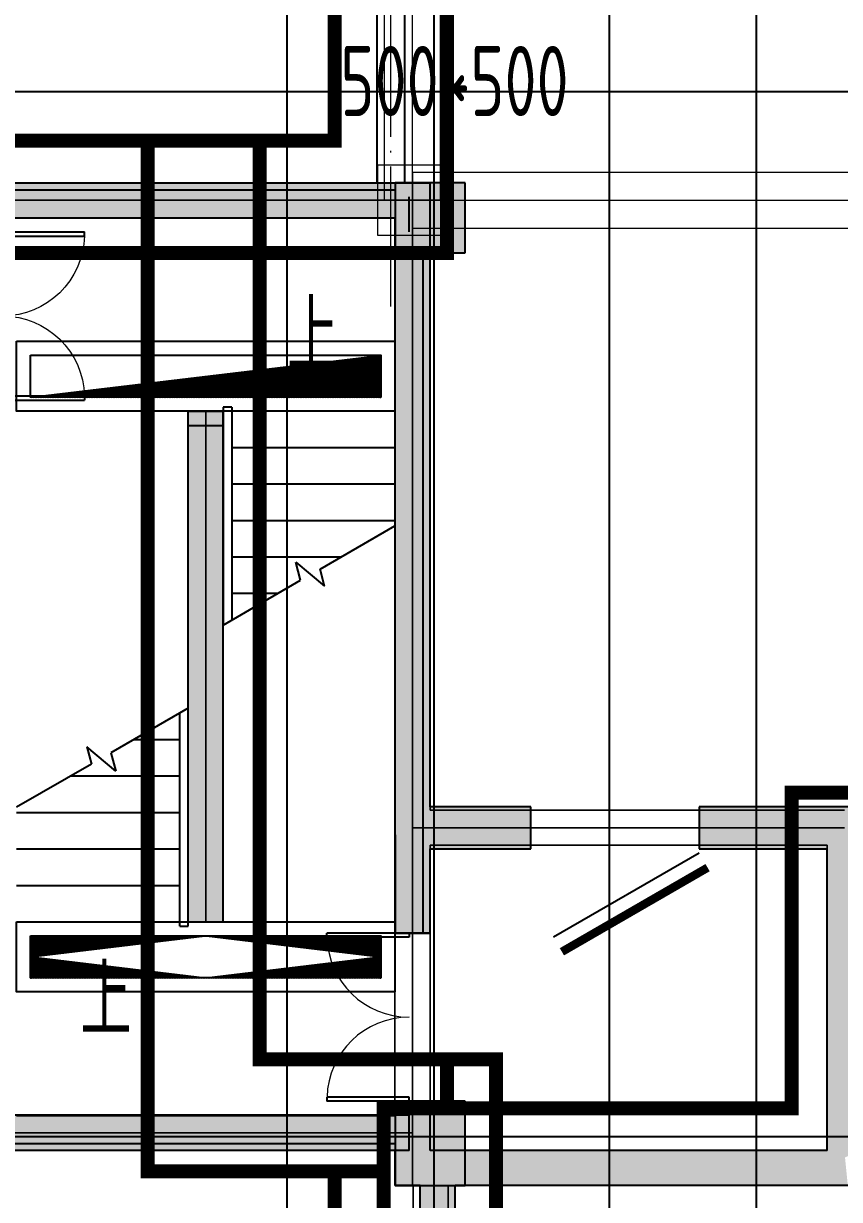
# Model space of a CAD drawing. Extents: x 369444 to 684549, y -549309 to 575337.
# Drawn here: x 535245 to 541065, y 454807 to 463192 of the extents above; entities that cross this region are included whole.
import ezdxf

# ---------------------------------------------------------------- set-up
doc = ezdxf.new("R2010")
doc.units = 0
doc.header["$LTSCALE"] = 1000
doc.header["$MEASUREMENT"] = 0
for name, pattern in [('__DASH', [0.35, 0.25, -0.1]), ('DASH', [0.35, 0.25, -0.1]), ('DOTE', [2.4200000000000004, 2, -0.2, 0.02, -0.2])]:
    doc.linetypes.add(name, pattern=pattern)
for name, color, linetype, lineweight, true_color in [('-1-0-1', 7, 'Continuous', 0, 0xc0c0c0), ('-1-1-2', 7, 'Continuous', 0, 0xc0c0c0), ('-2-0-1', 1, 'Continuous', 0, 0xff0000), ('-2-1-2', 9, 'Continuous', 0, 0x808080), ('1-6-1', 7, 'Continuous', 0, 0x55ff55), ('1-6-2', 7, 'Continuous', 0, 0x55ff55), ('11-6-1', 2, 'Continuous', 0, 0xffff00), ('11-6-2', 2, 'Continuous', 0, 0xffff00), ('11-6-5', 2, 'Continuous', 0, 0xffff00), ('12-6-1', 4, 'Continuous', 0, 0x00ffff), ('12-6-2', 4, 'Continuous', 0, 0x00ffff)]:
    doc.layers.add(name, color=color, linetype=linetype, lineweight=lineweight, true_color=true_color)
for name, color, linetype in [('1-标高箭头', 3, 'Continuous'), ('A-WALL-HATCH', 8, 'Continuous'), ('COLUMN', 9, 'Continuous'), ('DOTE', 1, 'Continuous'), ('PUB_HATCH', 8, 'Continuous'), ('STAIR', 2, 'Continuous'), ('WALL', 9, 'Continuous'), ('WINDOW', 4, 'Continuous'), ('填充', 8, 'Continuous'), ('排水', 61, 'Continuous'), ('防火分区线', 7, 'Continuous')]:
    doc.layers.add(name, color=color, linetype=linetype)
doc.layers.add('DOTE2', color=122, linetype='DOTE', lineweight=9)
doc.styles.add('_TCH_DIM', font='SIMPLEX', dxfattribs={"bigfont": 'GBCBIG'})
doc.styles.add('yjkcad', font='yjkeng.shx', dxfattribs={"width": 0.7, "height": 250, "bigfont": 'yjkchn.shx'})

# ---------------------------------------------------------------- blocks, each defined once
blk = doc.blocks.new('$DorLib2D$00000002')
for p, q in [((-0.5, -5.684341886080802e-17), (-0.5000000000000007, 0.4875)), ((-0.4750000000000007, 0.4875), (-0.5000000000000007, 0.4875)), ((-0.475, -2.842170943040401e-17), (-0.4750000000000007, 0.4875)), ((0.475, -2.842170943040401e-17), (0.4750000000000007, 0.4875)), ((0.4750000000000007, 0.4875), (0.5000000000000007, 0.4875)), ((0.5, -5.684341886080802e-17), (0.5000000000000007, 0.4875)), ((-0.5, -5.684341886080802e-17), (-0.475, -2.842170943040401e-17)), ((0.5, -5.684341886080802e-17), (0.475, -2.842170943040401e-17))]:
    blk.add_line(p, q)
at = {"lineweight": 13}
for centre, start, end in [((-0.4875, -4.263256414560601e-17), 0, 88.53071641864632), ((0.4875, -4.263256414560601e-17), 91.4692835813537, 180)]:
    blk.add_arc(centre, 0.4875, start, end, dxfattribs=at)
blk = doc.blocks.new('$DorLib2D$00000191')
at = {"layer": 'WINDOW', "color": 0}
blk.add_line((-0.5000000000157989, 0.1499999999964565), (0.3660254037903883, 0.6500000000090793), dxfattribs=at)
at = {"layer": 'WINDOW', "color": 0, "const_width": 0.05}
blk.add_lwpolyline([(-0.5500000000157925, 0.2366025403748857), (0.3160254037905226, 0.7366025403875369)], dxfattribs=at)

msp = doc.modelspace()

# ---------------------------------------------------------------- hatches: boundary and pattern name
at = {"layer": 'A-WALL-HATCH'}
for points in [[(537894.6195459347, 461556.9731144595), (538394.6195459347, 461556.9731144595), (538394.6195459347, 462056.9731144595), (537894.6195459347, 462056.9731144595)], [(537894.6195459347, 454906.9731545139), (538394.6195459347, 454906.9731545139), (538394.6195459347, 455506.86826226), (537894.6195459347, 455506.86826226)]]:
    msp.add_hatch(color=256, dxfattribs=at).paths.add_polyline_path(points)
at = {"layer": 'PUB_HATCH'}
for points in [[(528994.6160211544, 461806.9778027225), (537894.6175699215, 461806.9778027225), (538144.6175699215, 462056.9778027225), (528994.6160211544, 462056.9778027225)], [(538094.6175699215, 457446.9778027225), (538144.6175699215, 457606.9778027225), (538144.6175699215, 462056.9778027225), (537894.6175699215, 461806.9778027225), (537894.6175699215, 457406.9778031993)], [(536669.6175699215, 456786.9778031993), (536669.6175699215, 460426.8729839015), (536419.6175699215, 460426.8729839015), (536419.6175699215, 456786.9778031993)], [(538144.6175699215, 457306.9778027225), (538864.4637994748, 457306.9778027225), (538864.4637994748, 457606.9778027225), (538144.6175699215, 457606.9778027225), (538094.6175699215, 457446.9778027225)], [(541224.6161203366, 457606.9778027225), (540064.4637994748, 457606.9778027225), (540064.4637994748, 457306.9778027225), (540974.6161203366, 457306.9778027225)], [(541224.6161203366, 457606.9778027225), (540974.6161203366, 457306.9778027225), (540974.6161203366, 455156.9790305782), (541104.6161203366, 455106.9790305782), (541224.6161203366, 455156.9790296245)], [(537894.6175699215, 457406.9778031993), (537894.6175699215, 456706.8729505229), (538144.6175699215, 456706.8729505229), (538144.6175699215, 457306.9778027225), (538094.6175699215, 457446.9778027225)], [(538144.6175699215, 455156.9790415454), (538144.6175699215, 455506.8729505229), (537894.6175699215, 455506.8729505229), (537894.6175699215, 454906.9790429759)], [(537994.6175699215, 455406.9778423), (533294.6179895382, 455406.9778423), (533294.6179895382, 455156.9778423), (537994.6175699215, 455156.9778423)], [(538204.6160745602, 454956.9790410686), (538224.6160745602, 455156.9790410686), (538144.6175699215, 455156.9790415454), (537894.6175699215, 454906.9790429759), (538074.6160745602, 454906.9790420223)], [(541104.6161203366, 455106.9790305782), (540974.6161203366, 455156.9790305782), (538224.6160745602, 455156.9790405917), (538204.6160745602, 454956.9790410686), (538324.6160745602, 454906.9790401149), (541124.6161203366, 454906.9790301013)], [(538074.6160745602, 452056.9799174953), (538324.6160745602, 452056.9799174953), (538324.6160745602, 454906.9790401149), (538204.6160745602, 454956.9790410686), (538074.6160745602, 454906.9790420223)]]:
    msp.add_hatch(color=256, dxfattribs=at).paths.add_polyline_path(points)
at = {"layer": '填充'}
h = msp.add_hatch(dxfattribs=at)
h.set_pattern_fill('ANSI31', color=256, scale=100, angle=585.0000000000001, style=0)
h.set_pattern_definition([(270, (-38490211946.97247, -3904709153.500258), (158.75, 5.684341886080801e-14), [])])
h.paths.add_polyline_path([(535294.4847421627, 460826.8683156657), (537794.4847421627, 460826.8683151889), (537794.4847421627, 460526.8683151889), (535294.4847421627, 460526.8683156657)])
h = msp.add_hatch(dxfattribs=at)
h.set_pattern_fill('ANSI31', color=256, scale=100, angle=585.0000000000001, style=0)
h.set_pattern_definition([(270, (-38490212146.97262, -3904713293.500263), (158.75, 5.684341886080801e-14), [])])
h.paths.add_polyline_path([(535294.4847421627, 456686.8683113742), (537794.4845895749, 456686.8683108974), (537794.4845895749, 456386.8683108974), (535294.4847421627, 456386.8683113742)])

# ---------------------------------------------------------------- linework, layer by layer
at = {"layer": '-1-0-1', "color": 0}
for p in [(538019.260910986, 461932.2052511859, -3600), (536544.260910986, 460427.100432365, -3600), (538019.260910986, 457457.2052511859, -3600), (536544.260910986, 456787.2052516628, -3600), (538019.260910986, 455282.2052907634, -3600), (538019.260910986, 454907.2023524928, -3600), (538174.3189935666, 454907.2052912402, -3600)]:
    msp.add_point(p, dxfattribs=at)
at = {"layer": '-1-1-2', "color": 0}
for p, q in [((538019.260910986, 461932.2052511859, -3600), (538019.260910986, 461932.2052511859)), ((536544.260910986, 460427.100432365, -3600), (536544.260910986, 460427.100432365)), ((538019.260910986, 457457.2052511859, -3600), (538019.260910986, 457457.2052511859)), ((536544.260910986, 456787.2052516628, -3600), (536544.260910986, 456787.2052516628)), ((538019.260910986, 455282.2052907634, -3600), (538019.260910986, 455282.2052907634)), ((538019.260910986, 454907.2023524928, -3600), (538019.260910986, 454907.2023524928)), ((538174.3189935666, 454907.2052912402, -3600), (538174.3189935666, 454907.2052912402))]:
    msp.add_line(p, q, dxfattribs=at)
at = {"layer": '-2-0-1', "color": 0}
for p, q in [((538019.260910986, 461932.2052511859, -3600), (538019.260910986, 467456.9454455066, -3600)), ((535044.2611322384, 461932.2052511859, -3600), (538019.260910986, 461932.2052511859, -3600)), ((538019.260910986, 461932.2052511859, -3600), (546019.3977518063, 461932.2052511859, -3600)), ((538019.260910986, 457457.2052511859, -3600), (538019.260910986, 461932.2052511859, -3600)), ((536544.260910986, 456787.2052516628, -3600), (536544.260910986, 460427.100432365, -3600)), ((538019.260910986, 457457.2052511859, -3600), (541101.8207254391, 457457.2052511859, -3600)), ((538019.260910986, 455282.2052907634, -3600), (538019.260910986, 457457.2052511859, -3600)), ((535044.2819604855, 455282.1764735866, -3600), (538019.260910986, 455282.2052907634, -3600)), ((538019.260910986, 454907.2023524928, -3600), (538019.260910986, 455282.2052907634, -3600)), ((538019.260910986, 454907.2023524928, -3600), (538174.3189935666, 454907.2052912402, -3600)), ((538174.3189935666, 454907.2052912402, -3600), (541101.8207254391, 454907.1521243739, -3600)), ((538174.3189935666, 450207.0527352977, -3600), (538174.3189935666, 454907.2052912402, -3600))]:
    msp.add_line(p, q, dxfattribs=at)
at = {"layer": '-2-1-2', "color": 0}
for p, q in [((538019.260910986, 461932.2052511859), (538019.260910986, 467456.9454455066)), ((535044.2611322384, 461932.2052511859), (538019.260910986, 461932.2052511859)), ((538019.260910986, 461932.2052511859), (546019.3977518063, 461932.2052511859)), ((538019.260910986, 457457.2052511859), (538019.260910986, 461932.2052511859)), ((536544.260910986, 456787.2052516628), (536544.260910986, 460427.100432365)), ((538019.260910986, 457457.2052511859), (541101.8207254391, 457457.2052511859)), ((538019.260910986, 455282.2052907634), (538019.260910986, 457457.2052511859)), ((535044.2819604855, 455282.1764735866), (538019.260910986, 455282.2052907634)), ((538019.260910986, 454907.2023524928), (538019.260910986, 455282.2052907634)), ((538019.260910986, 454907.2023524928), (538174.3189935666, 454907.2052912402)), ((538174.3189935666, 454907.2052912402), (541101.8207254391, 454907.1521243739)), ((538174.3189935666, 450207.0527352977), (538174.3189935666, 454907.2052912402))]:
    msp.add_line(p, q, dxfattribs=at)
at = {"layer": '1-6-1', "color": 0}
for p, q in [((538144.260910986, 462057.2052511859, -3600), (535044.2611322384, 462057.2052511859, -3600)), ((535044.2611322384, 462057.2052511859), (538144.260910986, 462057.2052511859)), ((538144.260910986, 462057.2052511859, -5100), (538144.260910986, 457582.2052511859, -5100)), ((538144.260910986, 462057.2052511859, -8700), (538144.260910986, 462057.2052511859, -5100)), ((538144.260910986, 457582.2052511859, -8700), (538144.260910986, 462057.2052511859, -8700)), ((538144.260910986, 462057.2052511859), (538144.260910986, 462057.2052511859, -3600)), ((537894.260910986, 461807.2052511859), (535044.2611322384, 461807.2052511859)), ((535044.2611322384, 461807.2052511859, -3600), (537894.260910986, 461807.2052511859, -3600)), ((537894.260910986, 461807.2052511859, -8700), (537894.260910986, 457457.2052511859, -8700)), ((537894.260910986, 461807.2052511859, -5100), (537894.260910986, 461807.2052511859, -8700)), ((537894.260910986, 457457.2052511859, -5100), (537894.260910986, 461807.2052511859, -5100)), ((537894.260910986, 461807.2052511859, -3600), (537894.260910986, 461807.2052511859)), ((536419.260910986, 460427.100432365, -3600), (536419.260910986, 456787.2052516628, -3600)), ((536419.260910986, 460427.100432365), (536419.260910986, 460427.100432365, -3600)), ((536419.260910986, 456787.2052516628), (536419.260910986, 460427.100432365)), ((536419.260910986, 460427.100432365, -3600), (536419.260910986, 460427.100432365)), ((536669.260910986, 460427.100432365, -3600), (536419.260910986, 460427.100432365, -3600)), ((536419.260910986, 460427.100432365), (536669.260910986, 460427.100432365)), ((536669.260910986, 460427.100432365), (536669.260910986, 456787.2052516628)), ((536669.260910986, 460427.100432365, -3600), (536669.260910986, 460427.100432365)), ((536669.260910986, 456787.2052516628, -3600), (536669.260910986, 460427.100432365, -3600)), ((536669.260910986, 460427.100432365), (536669.260910986, 460427.100432365, -3600)), ((538144.260910986, 457582.2052511859, -8700), (538144.260910986, 457582.2052511859, -5100)), ((541101.8207254391, 457582.2052511859, -8700), (538144.260910986, 457582.2052511859, -8700)), ((538144.260910986, 457582.2052511859, -5100), (541101.8207254391, 457582.2052511859, -5100)), ((538144.260910986, 457582.2052511859, -5100), (538144.260910986, 457582.2052511859, -8700)), ((537894.260910986, 457457.2052511859, -8700), (537894.260910986, 457457.2052511859, -5100)), ((537894.260910986, 457457.2052511859, -8700), (537894.260910986, 455407.2040800739, -8700)), ((537894.260910986, 457457.2052511859, -5100), (537894.260910986, 457457.2052511859, -8700)), ((537894.260910986, 455407.2040800739, -5100), (537894.260910986, 457457.2052511859, -5100)), ((538144.260910986, 457332.2052511859, -5100), (538144.260910986, 457332.2052511859, -8700)), ((540976.8207254391, 457332.2052511859, -5100), (538144.260910986, 457332.2052511859, -5100)), ((538144.260910986, 457332.2052511859, -8700), (540976.8207254391, 457332.2052511859, -8700)), ((538144.260910986, 457332.2052511859, -5100), (538144.260910986, 455282.2052907634, -5100)), ((538144.260910986, 457332.2052511859, -8700), (538144.260910986, 457332.2052511859, -5100)), ((538144.260910986, 455282.2052907634, -8700), (538144.260910986, 457332.2052511859, -8700)), ((540976.8207254391, 457332.2052511859, -8700), (540976.8207254391, 457332.2052511859, -5100)), ((540976.8207254391, 457332.2052511859, -8700), (540976.8207254391, 455157.1543945957, -8700)), ((540976.8207254391, 457332.2052511859, -5100), (540976.8207254391, 457332.2052511859, -8700)), ((540976.8207254391, 455157.1543945957, -5100), (540976.8207254391, 457332.2052511859, -5100)), ((536419.260910986, 456787.2052516628, -3600), (536419.260910986, 456787.2052516628)), ((536419.260910986, 456787.2052516628, -3600), (536669.260910986, 456787.2052516628, -3600)), ((536419.260910986, 456787.2052516628), (536419.260910986, 456787.2052516628, -3600)), ((536669.260910986, 456787.2052516628), (536419.260910986, 456787.2052516628)), ((536669.260910986, 456787.2052516628), (536669.260910986, 456787.2052516628, -3600)), ((536669.260910986, 456787.2052516628, -3600), (536669.260910986, 456787.2052516628)), ((537894.260910986, 455407.2040800739, -3600), (535044.2807474118, 455407.1764735866, -3600)), ((535044.2807474118, 455407.1764735866), (537894.260910986, 455407.2040800739)), ((537894.260910986, 455407.2040800739), (537894.260910986, 455407.2040800739, -3600)), ((537894.260910986, 455407.2040800739, -8700), (537894.260910986, 455407.2040800739, -5100)), ((538144.260910986, 455282.2052907634, -5100), (538144.260910986, 455282.2052907634, -8700)), ((538144.260910986, 455282.2052907634), (538144.260910986, 455157.2047214198)), ((538144.260910986, 455282.2052907634, -3600), (538144.260910986, 455282.2052907634)), ((538144.260910986, 455157.2047214198, -3600), (538144.260910986, 455282.2052907634, -3600)), ((537894.260910986, 455157.2040800739), (535044.2831735592, 455157.1764735866)), ((535044.2831735592, 455157.1764735866, -3600), (537894.260910986, 455157.2040800739, -3600)), ((537894.260910986, 455157.2052907634, -3600), (537894.260910986, 454907.1999840427, -3600)), ((537894.260910986, 455157.2052907634), (537894.260910986, 455157.2052907634, -3600)), ((537894.260910986, 454907.1999840427), (537894.260910986, 455157.2052907634)), ((537894.260910986, 455157.2040800739, -3600), (537894.260910986, 455157.2040800739)), ((538174.3142557126, 455157.2052912402, -3600), (538144.260910986, 455157.2047214198, -3600)), ((538144.260910986, 455157.2047214198), (538174.3142557126, 455157.2052912402)), ((538144.260910986, 455157.2047214198), (538144.260910986, 455157.2047214198, -3600)), ((538144.260910986, 455157.2047214198, -3600), (538144.260910986, 455157.2047214198)), ((538174.3142557126, 455157.2052912402), (538174.3142557126, 455157.2052912402, -3600)), ((538174.3235330563, 455157.2052912402, -3600), (538174.3235330563, 455157.2052912402)), ((540976.8207254391, 455157.1543945957, -3600), (538174.3235330563, 455157.2052912402, -3600)), ((538174.3235330563, 455157.2052912402), (540976.8207254391, 455157.1543945957)), ((540976.8207254391, 455157.1543945957, -8700), (540976.8207254391, 455157.1543945957, -5100)), ((540976.8207254391, 455157.1543945957), (540976.8207254391, 455157.1543945957, -3600)), ((538024.3189935666, 454907.2024483371), (537894.260910986, 454907.1999840427)), ((537894.260910986, 454907.1999840427, -3600), (538024.3189935666, 454907.2024483371, -3600)), ((537894.260910986, 454907.1999840427, -3600), (537894.260910986, 454907.1999840427)), ((537894.260910986, 454907.1999840427), (537894.260910986, 454907.1999840427, -3600)), ((538024.3189935666, 454907.2024483371, -3600), (538024.3189935666, 454907.2024483371)), ((538024.3189935666, 454907.2024483371, -3600), (538024.3189935666, 450207.0527352977, -3600)), ((538024.3189935666, 454907.2024483371), (538024.3189935666, 454907.2024483371, -3600)), ((538024.3189935666, 450207.0527352977), (538024.3189935666, 454907.2024483371)), ((538274.3189935666, 454907.2034749675), (538274.3189935666, 454907.2034749675, -3600)), ((541101.8207254391, 454907.1521243739), (538274.3189935666, 454907.2034749675)), ((538274.3189935666, 454907.2034749675, -3600), (541101.8207254391, 454907.1521243739, -3600)), ((538274.3189935666, 454907.2034749675), (538274.3189935666, 450207.0527352977)), ((538274.3189935666, 454907.2034749675, -3600), (538274.3189935666, 454907.2034749675)), ((538274.3189935666, 450207.0527352977, -3600), (538274.3189935666, 454907.2034749675, -3600))]:
    msp.add_line(p, q, dxfattribs=at)
at = {"layer": '1-6-2', "color": 0}
for p, q in [((538019.260910986, 461932.2052511859), (535044.2611322384, 461932.2052511859)), ((535044.2611322384, 461932.2052511859, -3600), (538019.260910986, 461932.2052511859, -3600)), ((538019.260910986, 461932.2052511859, -5100), (538019.260910986, 457457.2052511859, -5100)), ((538019.260910986, 461932.2052511859, -8700), (538019.260910986, 461932.2052511859, -5100)), ((538019.260910986, 457457.2052511859, -8700), (538019.260910986, 461932.2052511859, -8700)), ((538019.260910986, 461932.2052511859, -3600), (538019.260910986, 461932.2052511859)), ((536544.260910986, 460427.100432365), (536544.260910986, 456787.2052516628)), ((536544.260910986, 460427.100432365, -3600), (536544.260910986, 460427.100432365)), ((536544.260910986, 456787.2052516628, -3600), (536544.260910986, 460427.100432365, -3600)), ((538019.260910986, 457457.2052511859, -5100), (538019.260910986, 457457.2052511859, -8700)), ((541101.8207254391, 457457.2052511859, -5100), (538019.260910986, 457457.2052511859, -5100)), ((538019.260910986, 457457.2052511859, -8700), (541101.8207254391, 457457.2052511859, -8700)), ((538019.260910986, 457457.2052511859, -5100), (538019.260910986, 457457.2052511859, -8700)), ((538019.260910986, 457457.2052511859, -5100), (538019.260910986, 455282.2052907634, -5100)), ((538019.260910986, 457457.2052511859, -8700), (538019.260910986, 457457.2052511859, -5100)), ((538019.260910986, 455282.2052907634, -8700), (538019.260910986, 457457.2052511859, -8700)), ((536544.260910986, 456787.2052516628), (536544.260910986, 456787.2052516628, -3600)), ((538019.260910986, 455282.2052907634), (535044.2819604855, 455282.1764735866)), ((535044.2819604855, 455282.1764735866, -3600), (538019.260910986, 455282.2052907634, -3600)), ((538019.260910986, 455282.2052907634, -3600), (538019.260910986, 455282.2052907634)), ((538019.260910986, 455282.2052907634, -5100), (538019.260910986, 455282.2052907634, -8700)), ((538019.260910986, 455282.2052907634), (538019.260910986, 454907.2023524928)), ((538019.260910986, 455282.2052907634, -3600), (538019.260910986, 455282.2052907634)), ((538019.260910986, 454907.2023524928, -3600), (538019.260910986, 455282.2052907634, -3600)), ((538174.3189935666, 454907.2052912402), (538019.260910986, 454907.2023524928)), ((538019.260910986, 454907.2023524928, -3600), (538174.3189935666, 454907.2052912402, -3600)), ((538019.260910986, 454907.2023524928), (538019.260910986, 454907.2023524928, -3600)), ((538019.260910986, 454907.2023524928), (538019.260910986, 454907.2023524928, -3600)), ((538174.3189935666, 454907.2052912402, -3600), (538174.3189935666, 454907.2052912402)), ((538174.3189935666, 454907.2052912402), (538174.3189935666, 454907.2052912402, -3600)), ((541101.8207254391, 454907.1521243739), (538174.3189935666, 454907.2052912402)), ((538174.3189935666, 454907.2052912402, -3600), (541101.8207254391, 454907.1521243739, -3600)), ((538174.3189935666, 454907.2052912402), (538174.3189935666, 450207.0527352977)), ((538174.3189935666, 454907.2052912402, -3600), (538174.3189935666, 454907.2052912402)), ((538174.3189935666, 450207.0527352977, -3600), (538174.3189935666, 454907.2052912402, -3600))]:
    msp.add_line(p, q, dxfattribs=at)
at = {"layer": '1-标高箭头', "linetype": 'ByBlock', "lineweight": -2, "elevation": 0.1286768754160903}
for points in [[(537281.9814462643, 460556.8683118511, 0, 0, 0), (537281.9814462643, 459836.8683118511, 120, 0, 0), (537281.9814462643, 459386.8683118511, 0, 0, 0)], [(535806.9814462643, 456656.8683108974, 0, 0, 0), (535806.9814462643, 457376.8683108974, 120, 0, 0), (535806.9814462643, 457826.8683108974, 0, 0, 0)]]:
    msp.add_lwpolyline(points, format="xyseb", dxfattribs=at)
at = {"layer": '11-6-1', "color": 0}
for p, q in [((537769.260910986, 462182.2052511859), (537769.260910986, 461682.2052511859)), ((538269.260910986, 462182.2052511859), (537769.260910986, 462182.2052511859)), ((537769.260910986, 462182.2052511859, -3600), (537769.260910986, 461682.2052511859, -3600)), ((538269.260910986, 462182.2052511859, -3600), (537769.260910986, 462182.2052511859, -3600)), ((537769.260910986, 462182.2052511859, -3600), (537769.260910986, 462182.2052511859)), ((538269.260910986, 461682.2052511859), (538269.260910986, 462182.2052511859)), ((538269.260910986, 461682.2052511859, -3600), (538269.260910986, 462182.2052511859, -3600)), ((538269.260910986, 462182.2052511859, -3600), (538269.260910986, 462182.2052511859)), ((537769.260910986, 461682.2052511859), (538269.260910986, 461682.2052511859)), ((537769.260910986, 461682.2052511859, -3600), (538269.260910986, 461682.2052511859, -3600)), ((537769.260910986, 461682.2052511859, -3600), (537769.260910986, 461682.2052511859)), ((538269.260910986, 461682.2052511859, -3600), (538269.260910986, 461682.2052511859))]:
    msp.add_line(p, q, dxfattribs=at)
at = {"layer": '11-6-2', "color": 0}
msp.add_line((538019.260910986, 461932.2052511859, -3600), (538019.260910986, 461932.2052511859), dxfattribs=at)
at = {"layer": '12-6-1', "color": 0}
for p, q in [((537819.260910986, 461932.2052511859), (537819.260910986, 467456.9454455066)), ((537819.260910986, 461932.2052511859, -800), (537819.260910986, 467456.9454455066, -800)), ((538219.260910986, 461932.2052511859), (538219.260910986, 467456.9454455066)), ((538219.260910986, 461932.2052511859, -800), (538219.260910986, 467456.9454455066, -800)), ((538019.260910986, 462132.2052511859), (538019.260910986, 461732.2052511859)), ((538019.260910986, 462132.2052511859, -800), (538019.260910986, 462132.2052511859)), ((538019.260910986, 461732.2052511859, -800), (538019.260910986, 462132.2052511859, -800)), ((538019.260910986, 462132.2052511859), (546019.3977518063, 462132.2052511859)), ((538019.260910986, 462132.2052511859, -800), (546019.3977518063, 462132.2052511859, -800)), ((537819.260910986, 461932.2052511859), (538219.260910986, 461932.2052511859)), ((537819.260910986, 461932.2052511859, -800), (537819.260910986, 461932.2052511859)), ((538219.260910986, 461932.2052511859, -800), (537819.260910986, 461932.2052511859, -800)), ((538219.260910986, 461932.2052511859), (538219.260910986, 461932.2052511859, -800)), ((538019.260910986, 461732.2052511859), (538019.260910986, 461732.2052511859, -800)), ((538019.260910986, 461732.2052511859), (546019.3977518063, 461732.2052511859)), ((538019.260910986, 461732.2052511859, -800), (546019.3977518063, 461732.2052511859, -800))]:
    msp.add_line(p, q, dxfattribs=at)
at = {"layer": '12-6-2', "color": 0}
for q in [(538019.260910986, 467456.9454455066), (546019.3977518063, 461932.2052511859)]:
    msp.add_line((538019.260910986, 461932.2052511859), q, dxfattribs=at)
at = {"layer": 'COLUMN', "color": 8}
for p, q in [((538394.6195459347, 462056.9731144595), (537894.6195459347, 462056.9731144595)), ((537894.6195459347, 462056.9731144595), (537894.6195459347, 461556.9731144595)), ((538394.6195459347, 461556.9731144595), (538394.6195459347, 462056.9731144595)), ((537894.6195459347, 461556.9731144595), (538394.6195459347, 461556.9731144595)), ((538394.6195459347, 455506.86826226), (537894.6195459347, 455506.86826226)), ((537894.6195459347, 455506.86826226), (537894.6195459347, 454906.9731545139)), ((538394.6195459347, 454906.9731545139), (538394.6195459347, 455506.86826226)), ((537894.6195459347, 454906.9731545139), (538394.6195459347, 454906.9731545139))]:
    msp.add_line(p, q, dxfattribs=at)
at = {"layer": 'DOTE', "color": 8}
for p, q in [((537124.4831018429, 59364.2341589618), (537124.4831018429, 476704.7720441509)), ((538174.4833230954, 261806.9745316196), (538174.4833230954, 476704.7720441509)), ((539424.4831018429, 59364.2341589618), (539424.4831018429, 476704.7720441509)), ((540474.482949255, 59364.23415991548), (540474.482949255, 476704.7720441509))]:
    msp.add_line(p, q, dxfattribs=at)
at = {"layer": 'DOTE', "color": 8, "lineweight": -2}
for p, q in [((377844.3969278317, 462706.974416225), (624570.94583988, 462706.974416225)), ((377844.3969049435, 455256.9743976283), (624570.9458169919, 455256.9743976283))]:
    msp.add_line(p, q, dxfattribs=at)
at = {"layer": 'DOTE2', "linetype": 'DOTE', "ltscale": 0.5}
msp.add_lwpolyline([(537864.5562448483, 461173.6140203166), (537864.5562448483, 471561.0475344348)], dxfattribs=at)
at = {"layer": 'STAIR', "linetype": 'ByBlock'}
for p, q in [((536669.4814462643, 460456.8683118511), (536669.4814462643, 458903.2412719417)), ((536729.4814462643, 460456.8683118511), (536669.4814462643, 460456.8683118511)), ((536729.4814462643, 460456.8683118511), (536729.4814462643, 458937.8822879482)), ((536669.4814462643, 460426.8683118511), (536669.4814462643, 458903.2412719417)), ((537894.4814462643, 460426.8683118511), (536729.4814462643, 460426.8683118511)), ((537894.4814462643, 460426.8683118511), (537894.4814462643, 459610.4953517604)), ((537894.4814462643, 460166.8683118511), (536729.4814462643, 460166.8683118511)), ((537894.4814462643, 459906.8683118511), (536729.4814462643, 459906.8683118511)), ((537894.4814462643, 459646.8683118511), (536729.4814462643, 459646.8683118511)), ((537359.782975195, 459301.7870440173), (537894.4814462643, 459610.4953517604)), ((537507.1480493527, 459386.8683118511), (536729.4814462643, 459386.8683118511)), ((537221.4626016598, 459221.9277391124), (537186.5220270138, 459352.3277272868)), ((537186.5220270138, 459352.3277272868), (537392.566971777, 459179.4354929614)), ((537392.566971777, 459179.4354929614), (537359.782975195, 459301.7870440173)), ((536669.4814462643, 458903.2412719417), (537221.4626016598, 459221.9277391124)), ((537056.8148431759, 459126.8683118511), (536729.4814462643, 459126.8683118511)), ((536419.4814462643, 458310.4953508067), (535867.5002908688, 457991.808883636)), ((536359.4814462643, 456756.8683108974), (536359.4814462643, 458275.8543348003)), ((536419.4814462643, 456786.8683108974), (536419.4814462643, 458310.4953508067)), ((536419.4814462643, 456756.8683108974), (536419.4814462643, 458310.4953508067)), ((536032.1480493527, 458086.8683108974), (536359.4814462643, 458086.8683108974)), ((535902.4408655148, 457861.4088954616), (535696.3959207516, 458034.301129787)), ((535696.3959207516, 458034.301129787), (535729.1799173336, 457911.9495787311)), ((535867.5002908688, 457991.808883636), (535902.4408655148, 457861.4088954616)), ((535729.1799173336, 457911.9495787311), (535194.4814462643, 457603.241270988)), ((535581.8148431759, 457826.8683108974), (536359.4814462643, 457826.8683108974)), ((535194.4814462643, 457566.8683108974), (536359.4814462643, 457566.8683108974)), ((535194.4814462643, 457306.8683108974), (536359.4814462643, 457306.8683108974)), ((535194.4814462643, 457046.8683108974), (536359.4814462643, 457046.8683108974)), ((535194.4814462643, 456786.8683108974), (536359.4814462643, 456786.8683108974)), ((536359.4814462643, 456756.8683108974), (536419.4814462643, 456756.8683108974))]:
    msp.add_line(p, q, dxfattribs=at)
at = {"layer": 'WALL'}
for p, q in [((537764.4851160031, 464906.9731273341), (537764.4851160031, 462056.9731297183)), ((537964.4851160031, 462056.9731297183), (537964.4851160031, 464906.9731273341)), ((528994.6160211544, 462056.9778027225), (538144.6175699215, 462056.9778027225)), ((537764.4851160031, 462056.9731297183), (537964.4851160031, 462056.9731297183)), ((538144.6175699215, 457606.9778027225), (538144.6175699215, 462056.9778027225)), ((537994.6175699215, 461956.9778027225), (537994.6175699215, 461956.9778027225)), ((537994.6175699215, 461706.9778027225), (537994.6175699215, 461956.9778027225)), ((537994.6175699215, 461706.9778027225), (537994.6175699215, 461956.9778027225)), ((528994.6160211544, 461806.9778027225), (537894.6175699215, 461806.9778027225)), ((537894.6175699215, 457406.9778031993), (537894.6175699215, 461806.9778027225)), ((537994.6175699215, 461706.9778027225), (537994.6175699215, 461706.9778027225)), ((536419.6175699215, 456786.9778031993), (536419.6175699215, 460426.8729839015)), ((536419.6175699215, 460426.8729839015), (536669.6175699215, 460426.8729839015)), ((536669.6175699215, 456786.9778031993), (536669.6175699215, 460426.8729839015)), ((538864.4637994748, 457606.9778027225), (538144.6175699215, 457606.9778027225)), ((538864.4637994748, 457306.9778027225), (538864.4637994748, 457606.9778027225)), ((541224.6161203366, 457606.9778027225), (540064.4637994748, 457606.9778027225)), ((540064.4637994748, 457606.9778027225), (540064.4637994748, 457306.9778027225)), ((537894.6175699215, 457406.9778031993), (537894.6175699215, 456706.8729505229)), ((538144.6175699215, 456706.8729505229), (538144.6175699215, 457306.9778027225)), ((538144.6175699215, 457306.9778027225), (538864.4637994748, 457306.9778027225)), ((540064.4637994748, 457306.9778027225), (540974.6161203366, 457306.9778027225)), ((540974.6161203366, 457306.9778027225), (540974.6161203366, 455156.9790305782)), ((536419.6175699215, 456786.9778031993), (536669.6175699215, 456786.9778031993)), ((537894.6175699215, 456706.8729505229), (538144.6175699215, 456706.8729505229)), ((538144.6175699215, 455506.8729505229), (537894.6175699215, 455506.8729505229)), ((537894.6175699215, 455506.8729505229), (537894.6175699215, 454906.9790429759)), ((538144.6175699215, 455156.9790415454), (538144.6175699215, 455506.8729505229)), ((537994.6175699215, 455406.9778423), (533294.6179895382, 455406.9778423)), ((537994.6175699215, 455156.9778423), (537994.6175699215, 455406.9778423)), ((537994.6175699215, 455156.9778423), (533294.6179895382, 455156.9778423)), ((538224.6160745602, 455156.9790410686), (538144.6175699215, 455156.9790415454)), ((540974.6161203366, 455156.9790305782), (538224.6160745602, 455156.9790405917)), ((538074.6160745602, 454906.9790420223), (537894.6175699215, 454906.9790429759)), ((538074.6160745602, 452056.9799174953), (538074.6160745602, 454906.9790420223)), ((538324.6160745602, 452056.9799174953), (538324.6160745602, 454906.9790401149)), ((541124.6161203366, 454906.9790301013), (538324.6160745602, 454906.9790401149))]:
    msp.add_line(p, q, dxfattribs=at)
at = {"layer": 'WALL', "linetype": 'ByBlock'}
for p, q in [((534994.4847421627, 462006.8683108974), (537894.6195459347, 462006.8683108974)), ((535194.4847421627, 461806.8683108974), (537894.4847421627, 461806.8683108974)), ((537894.4847421627, 461806.8683108974), (537894.4847421627, 456706.8683118511)), ((538094.4847421627, 456706.8683118511), (538094.4847421627, 461556.9731144595)), ((536419.4847421627, 456786.8683108974), (536419.4847421627, 460326.8683108974)), ((536419.4847421627, 460326.8683108974), (536669.4847421627, 460326.8683108974)), ((536669.4847421627, 456786.8683108974), (536669.4847421627, 460326.8683108974)), ((536419.4847421627, 456786.8683108974), (536669.4847421627, 456786.8683108974)), ((537894.4847421627, 456706.8683118511), (538094.4847421627, 456706.8683118511)), ((537894.6195459347, 455506.8683118511), (537894.4847421627, 455506.8683118511)), ((537894.4847421627, 455506.8683118511), (537894.4847421627, 455406.8683147121)), ((535194.4847421627, 455406.8683147121), (537894.4847421627, 455406.8683147121)), ((534994.4847421627, 455206.8683147121), (537894.6195459347, 455206.8683147121))]:
    msp.add_line(p, q, dxfattribs=at)
at = {"layer": 'WINDOW', "linetype": 'DASH'}
for p, q in [((538144.6175699215, 456706.8729505229), (537894.6175699215, 456706.8729505229)), ((537894.6175699215, 455506.8729505229), (538144.6175699215, 455506.8729505229))]:
    msp.add_line(p, q, dxfattribs=at)
at = {"layer": '排水'}
for points in [[(535194.4847421627, 460926.8683156657), (537894.4847421627, 460926.8683151889), (537894.4847421627, 460426.8683151889), (535194.4847421627, 460426.8683156657), (535194.4847421627, 460926.8683156657)], [(535194.4847421627, 456786.8683113742), (537894.4845895749, 456786.8683108974), (537894.4845895749, 456286.8683108974), (535194.4847421627, 456286.8683113742), (535194.4847421627, 456786.8683113742)]]:
    msp.add_lwpolyline(points, dxfattribs=at)
for points in [[(535294.4847421627, 460826.8683156657), (537794.4847421627, 460826.8683151889), (537794.4847421627, 460526.8683151889), (535294.4847421627, 460526.8683156657)], [(535294.4847421627, 456686.8683113742), (537794.4845895749, 456686.8683108974), (537794.4845895749, 456386.8683108974), (535294.4847421627, 456386.8683113742)]]:
    msp.add_lwpolyline(points, close=True, dxfattribs=at)
at = {"layer": '防火分区线', "linetype": '__DASH', "lineweight": -2, "ltscale": 8, "const_width": 100}
for points in [[(478174.5428552609, 471156.8608107257), (538264.5428552609, 471156.8608107257), (538264.5428552609, 461556.737637012), (529484.4831933957, 461556.7376365352), (529484.4831933957, 459656.7376365352), (525414.5429620724, 459656.7376365352), (525414.5429620724, 457056.7376761127), (523374.4886636715, 457056.7376761127), (523374.4780130368, 458706.7352218318), (520424.4718561154, 458706.7352218318), (520424.4718561154, 459406.7352256465), (520424.4718561154, 461156.7351851154), (514724.5662698727, 461156.7351851154), (514724.5079431515, 462156.9736385036), (513674.4697809201, 462156.9736385036), (513674.4697809201, 455706.9972524333), (510124.5429468136, 455706.7617563892), (510124.5429468136, 455006.7257146526), (504774.5506219845, 455006.852868526)], [(478974.5428552609, 470356.8608107257), (537464.5428552609, 470356.8608107257), (537464.5428552609, 462356.737637012), (528684.4831933957, 462356.7376365352), (528684.4831933957, 460456.7376365352), (524614.5429620724, 460456.7376365352), (524614.5429620724, 457856.7376761127), (524174.4835062008, 457856.7376761127), (524174.4728555661, 459506.7352218318), (521224.4718561154, 459506.7352218318), (521224.4718561154, 461956.7351851154), (515524.5196237545, 461956.7351851154), (515524.4612970334, 462956.9736385036), (512874.4697809201, 462956.9736385036), (512874.4697809201, 456506.9441833186), (509324.5429468136, 456506.7086872745), (509324.5429468136, 455806.7447290111), (505574.5312433224, 455806.8338560748), (505574.4621973019, 458656.7371797252), (501424.5429468136, 458656.7371792484)]]:
    msp.add_lwpolyline(points, dxfattribs=at)
at = {"layer": '防火分区线', "color": 3, "linetype": 'DASH', "ltscale": 8, "const_width": 100}
for points in [[(541524.4832925778, 454656.8683104205), (537464.5410470944, 454656.8683151889), (537464.5403299313, 455006.901131599), (536129.5795526486, 455007.0106591869), (536129.5795526486, 462356.737637012), (537464.5412759762, 462356.737637012), (537464.5065088253, 471156.8608107257), (592574.4867181759, 471156.8608107257)], [(545724.543030737, 457706.8766965556), (540724.4832925778, 457706.9815182376), (540724.4832925778, 455456.8683113742), (538264.539414404, 455456.8683142352), (538264.5386972409, 455806.8354978252), (536929.5795526486, 455806.9450254131), (536929.5795526486, 461556.737637012), (538264.5444345456, 461556.737637012), (538264.5096673947, 470356.8608107257), (593374.4867181759, 470356.8608107257)]]:
    msp.add_lwpolyline(points, dxfattribs=at)
at = {"layer": '防火分区线', "color": 6, "linetype": 'DASH', "ltscale": 8, "const_width": 100}
msp.add_lwpolyline([(537624.4830789547, 406656.7770723987), (537614.4516229611, 450606.8659124065), (537814.5429391842, 450606.8659124065), (537814.54299259, 455456.8683108974), (540724.4832925778, 455456.8683108974), (540724.4832925778, 457706.9815182376), (545724.543030737, 457706.8766965556), (545724.543030737, 462056.8682727504), (551524.5430383664, 462056.8682727504), (551524.5430383664, 459806.9785647083), (563374.5430383664, 459806.9785647083), (563374.5430383664, 456006.865896194), (573874.5395593625, 456006.865896194), (573874.4900751095, 461906.9736423183), (572074.4867181759, 461906.9736423183), (572074.4867181759, 467806.865896194), (581524.5429086667, 467806.865896194), (581524.542916296, 460356.865899055), (578327.6012124997, 460356.8658966708), (578327.6012124997, 457620.8177852321)], dxfattribs=at)
at = {"layer": '防火分区线', "color": 2, "linetype": 'DASH', "ltscale": 8, "const_width": 100}
for points in [[(538424.5743494015, 406257.0034665752), (538414.6342706662, 449806.7352380443), (538614.5429620724, 449806.7352380443), (538614.5430078488, 455807.0038432765), (536929.5795526486, 455806.8943161655), (536929.5795526486, 462356.737637012), (528684.4831933957, 462356.7376365352), (528684.4831933957, 460456.7376365352), (524614.5429620724, 460456.7376365352), (524614.5429620724, 459506.7352218318), (521224.4718561154, 459506.7352218318), (521224.4718561154, 461956.7351851154), (515524.5196237545, 461956.7351851154), (515524.4612970334, 462956.9736385036), (512874.4443674069, 462956.9736385036), (512874.8541345578, 456506.9441847492), (509324.5429468136, 456506.7086901355), (509324.5429468136, 455806.7447290111), (505574.5312433224, 455806.833855598), (505574.4621973019, 458656.7371797252), (501424.5429468136, 458656.7371792484)], [(537624.391732214, 407056.9946241069), (537614.4516534787, 450606.7352380443), (537814.5429697018, 450606.7352380443), (537814.5430002194, 455006.9518398929), (536129.5795526486, 455006.8423127818), (536129.5795526486, 461556.737637012), (529484.4831933957, 461556.7376365352), (529484.4831933957, 459656.7376365352), (525414.5429620724, 459656.7376365352), (525414.5429620724, 458706.7352218318), (520424.4718561154, 458706.7352218318), (520424.4718561154, 461156.7351851154), (514724.5662698727, 461156.7351851154), (514724.5079431515, 462156.9736385036), (513674.4951944333, 462156.9736385036), (513674.9049615841, 455706.9972510028), (510124.5429468136, 455706.7617530513), (510124.5429468136, 455006.7257151294), (504774.5506219845, 455006.852868526)]]:
    msp.add_lwpolyline(points, dxfattribs=at)

# ---------------------------------------------------------------- block references
at = {"layer": 'WINDOW'}
for name, p, xscale, yscale, zscale, rotation in [('$DorLib2D$00000002', (535094.4847421627, 461106.8683118511), -1200.000000476837, 1200.000000476837, -1200.000000476837, 270), ('$DorLib2D$00000191', (539464.4637994748, 457456.9778027225), 1200, 1200, -1200, 180), ('$DorLib2D$00000002', (537994.4847421627, 456106.8683118511), 1200, 1200, -1200, 90)]:
    msp.add_blockref(name, p, dxfattribs=dict(at, xscale=xscale, yscale=yscale, zscale=zscale, rotation=rotation))

# ---------------------------------------------------------------- texts
at = {"layer": '1-标高箭头', "color": 7, "linetype": 'ByBlock', "style": '_TCH_DIM'}
for p in [(537125.5984659176, 460714.3683118511), (535650.5984659176, 455974.3683108974)]:
    msp.add_text('上', height=506.3829787234042, dxfattribs=at).set_placement(p)
at = {"layer": '11-6-5', "color": 0, "insert": (538319.260910986, 462532.2052507091, -3600), "char_height": 500, "attachment_point": 8, "style": 'yjkcad'}
msp.add_mtext('500*500', dxfattribs=at)

doc.saveas('drawing.dxf')
